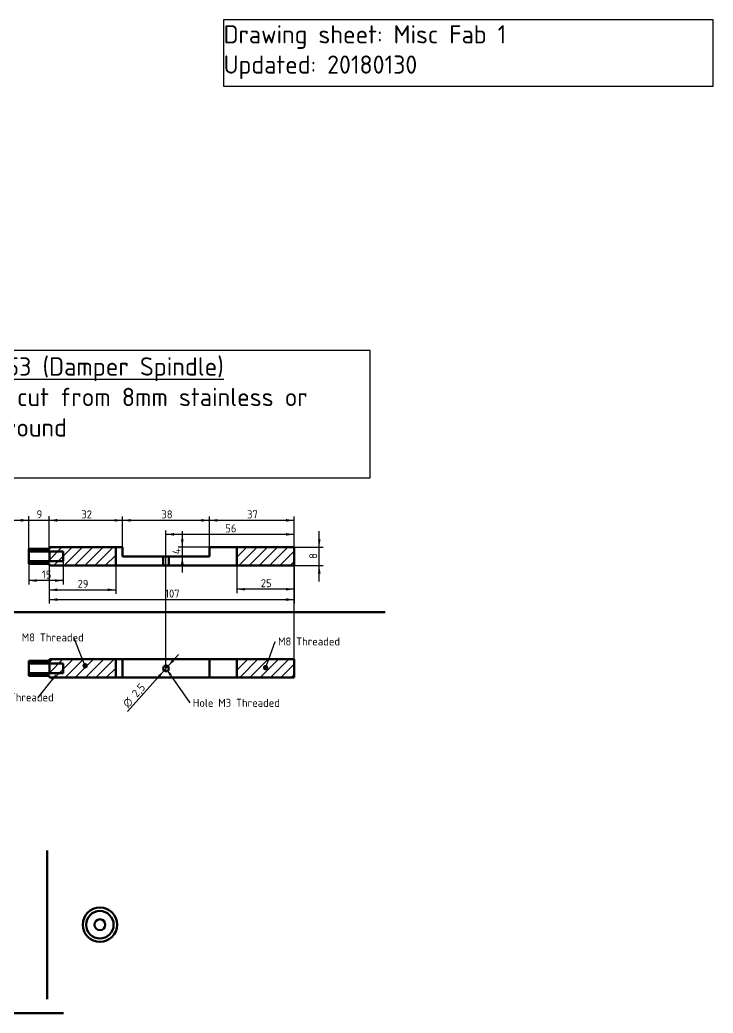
# Model space of a CAD drawing. Header units: millimetres. Extents: x 38 to 838, y 91 to 590.
# Drawn here: x 534.6 to 837.6, y 156.2 to 590.4 of the extents above; entities that cross this region are included whole.
import ezdxf
from ezdxf import colors
from ezdxf.entities.mleader import LeaderData, LeaderLine
from ezdxf.enums import TextEntityAlignment as Align
from ezdxf.lldxf.tags import DXFTag
from ezdxf.math import Vec2, Vec3

# ---------------------------------------------------------------- set-up
doc = ezdxf.new("R2010")
doc.units = ezdxf.units.MM
doc.layers.add('Default', color=7, linetype='Continuous')
doc.layers.add('Dimensions', color=7, linetype='Continuous')
doc.styles.add('SEACAD_Solid_Edge_ISO', font='seiso.ttf')
doc.styles.add('SEACAD_Solid_Edge_ISO1_Symbols', font='semeci1.ttf')
tags = doc.linetypes.add('DIVIDE2', pattern=[15.875, 6.35, -3.175, 0, -3.175, 0, -3.175]).pattern_tags.tags
tags[14:15] = [DXFTag(74, 4), DXFTag(75, 0), DXFTag(340, '0'), DXFTag(46, 0.0), DXFTag(50, 0.0), DXFTag(44, 0.0), DXFTag(45, 0.0)]
tags[12:13] = [DXFTag(74, 4), DXFTag(75, 0), DXFTag(340, '0'), DXFTag(46, 0.0), DXFTag(50, 0.0), DXFTag(44, 0.0), DXFTag(45, 0.0)]
tags[10:11] = [DXFTag(74, 4), DXFTag(75, 0), DXFTag(340, '0'), DXFTag(46, 0.0), DXFTag(50, 0.0), DXFTag(44, 0.0), DXFTag(45, 0.0)]
tags[8:9] = [DXFTag(74, 4), DXFTag(75, 0), DXFTag(340, '0'), DXFTag(46, 0.0), DXFTag(50, 0.0), DXFTag(44, 0.0), DXFTag(45, 0.0)]
tags[6:7] = [DXFTag(74, 4), DXFTag(75, 0), DXFTag(340, '0'), DXFTag(46, 0.0), DXFTag(50, 0.0), DXFTag(44, 0.0), DXFTag(45, 0.0)]
tags[4:5] = [DXFTag(74, 4), DXFTag(75, 0), DXFTag(340, '0'), DXFTag(46, 0.0), DXFTag(50, 0.0), DXFTag(44, 0.0), DXFTag(45, 0.0)]
tags = doc.linetypes.add('HIDDEN2', pattern=[4.7625, 3.175, -1.5875]).pattern_tags.tags
tags[6:7] = [DXFTag(74, 4), DXFTag(75, 0), DXFTag(340, '0'), DXFTag(46, 0.0), DXFTag(50, 0.0), DXFTag(44, 0.0), DXFTag(45, 0.0)]
tags[4:5] = [DXFTag(74, 4), DXFTag(75, 0), DXFTag(340, '0'), DXFTag(46, 0.0), DXFTag(50, 0.0), DXFTag(44, 0.0), DXFTag(45, 0.0)]
doc.dimstyles.new('ISO_(mm)', dxfattribs={"dimtxt": 3.5, "dimasz": 3.5, "dimexe": 1.75, "dimexo": 0, "dimgap": 0.875, "dimtad": 1, "dimtxsty": 'SEACAD_Solid_Edge_ISO', "dimblk1": '_SE_FILLED', "dimblk2": '_SE_FILLED', "dimsah": 1, "dimcen": 1.75, "dimadec": 0, "dimazin": 0, "dimtfac": 0.5, "dimtmove": 0, "dimatfit": 3, "dimfxl": 1, "dimtolj": 1, "dimarcsym": 0})

# ---------------------------------------------------------------- blocks, each defined once
blk = doc.blocks.new('_DOT')
at = {"color": 0}
blk.add_line((0, 0), (-1, 0), dxfattribs=at)
at = {"color": 0, "const_width": 0.333}
blk.add_lwpolyline([(-0.1665, 0, 1), (0.1665, 0, 1)], format="xyb", close=True, dxfattribs=at)
blk = doc.blocks.new('DMBLK27')
at = {"layer": 'Dimensions', "linetype": 'Continuous', "lineweight": 25}
for points in [[(620.94, 372.19), (617.44, 371.61), (620.94, 371.02)], [(650.94, 372.19), (650.94, 371.02), (654.44, 371.61)]]:
    blk.add_hatch(color=7, dxfattribs=at).paths.add_polyline_path(points)
at = {"layer": 'Dimensions', "color": 7, "linetype": 'Continuous', "lineweight": 25}
for p, q in [((617.44, 359.87), (617.44, 373.36)), ((654.44, 371.61), (617.44, 371.61)), ((654.44, 359.87), (654.44, 373.36))]:
    blk.add_line(p, q, dxfattribs=at)
at = {"layer": 'Dimensions', "color": 7, "linetype": 'Continuous', "lineweight": 25, "style": 'SEACAD_Solid_Edge_ISO'}
blk.add_text('37', height=3.5, dxfattribs=at).set_placement((633.91, 375.98), align=Align.TOP_LEFT)
blk = doc.blocks.new('_SE_FILLED')
at = {"color": 0}
blk.add_line((0, 0), (-1, 0), dxfattribs=at)
blk.add_solid([(0, 0), (-1, -0.1665), (-1, 0.1665), (0, 0)], dxfattribs=at)
blk = doc.blocks.new('DMBLK28')
at = {"layer": 'Dimensions', "linetype": 'Continuous', "lineweight": 25}
for points in [[(582.94, 372.19), (579.44, 371.61), (582.94, 371.02)], [(613.94, 372.19), (613.94, 371.02), (617.44, 371.61)]]:
    blk.add_hatch(color=7, dxfattribs=at).paths.add_polyline_path(points)
at = {"layer": 'Dimensions', "color": 7, "linetype": 'Continuous', "lineweight": 25}
for p, q in [((579.44, 355.87), (579.44, 373.36)), ((617.44, 371.61), (579.44, 371.61)), ((617.44, 355.87), (617.44, 373.36))]:
    blk.add_line(p, q, dxfattribs=at)
at = {"layer": 'Dimensions', "color": 7, "linetype": 'Continuous', "lineweight": 25, "style": 'SEACAD_Solid_Edge_ISO'}
blk.add_text('38', height=3.5, dxfattribs=at).set_placement((596.41, 375.98), align=Align.TOP_LEFT)
blk = doc.blocks.new('DMBLK29')
at = {"layer": 'Dimensions', "linetype": 'Continuous', "lineweight": 25}
for points in [[(550.94, 372.19), (547.44, 371.61), (550.94, 371.02)], [(575.94, 372.19), (575.94, 371.02), (579.44, 371.61)]]:
    blk.add_hatch(color=7, dxfattribs=at).paths.add_polyline_path(points)
at = {"layer": 'Dimensions', "color": 7, "linetype": 'Continuous', "lineweight": 25}
for p, q in [((547.44, 359.87), (547.44, 373.36)), ((579.44, 371.61), (547.44, 371.61)), ((579.44, 359.87), (579.44, 373.36))]:
    blk.add_line(p, q, dxfattribs=at)
at = {"layer": 'Dimensions', "color": 7, "linetype": 'Continuous', "lineweight": 25, "style": 'SEACAD_Solid_Edge_ISO'}
blk.add_text('32', height=3.5, dxfattribs=at).set_placement((561.45, 375.98), align=Align.TOP_LEFT)
blk = doc.blocks.new('DMBLK30')
at = {"layer": 'Dimensions', "linetype": 'Continuous', "lineweight": 25}
for points in [[(534.94, 372.22), (534.94, 371.05), (538.44, 371.64)], [(550.94, 372.22), (547.44, 371.64), (550.94, 371.05)]]:
    blk.add_hatch(color=7, dxfattribs=at).paths.add_polyline_path(points)
at = {"layer": 'Dimensions', "color": 7, "linetype": 'Continuous', "lineweight": 25}
for p, q in [((531.44, 371.64), (554.44, 371.64)), ((538.44, 359.12), (538.44, 373.39)), ((547.44, 359.12), (547.44, 373.39))]:
    blk.add_line(p, q, dxfattribs=at)
at = {"layer": 'Dimensions', "color": 7, "linetype": 'Continuous', "lineweight": 25, "style": 'SEACAD_Solid_Edge_ISO'}
blk.add_text('9', height=3.5, dxfattribs=at).set_placement((541.87, 376.01), align=Align.TOP_LEFT)
blk = doc.blocks.new('DMBLK31')
at = {"layer": 'Dimensions', "linetype": 'Continuous', "lineweight": 25}
for points in [[(541.94, 344.71), (541.94, 345.87), (538.44, 345.29)], [(549.94, 344.71), (553.44, 345.29), (549.94, 345.87)]]:
    blk.add_hatch(color=7, dxfattribs=at).paths.add_polyline_path(points)
at = {"layer": 'Dimensions', "color": 7, "linetype": 'Continuous', "lineweight": 25}
for p, q in [((538.44, 353.77), (538.44, 343.54)), ((553.44, 353.77), (553.44, 343.54)), ((553.44, 345.29), (538.44, 345.29))]:
    blk.add_line(p, q, dxfattribs=at)
at = {"layer": 'Dimensions', "color": 7, "linetype": 'Continuous', "lineweight": 25, "style": 'SEACAD_Solid_Edge_ISO'}
blk.add_text('15', height=3.5, dxfattribs=at).set_placement((544.23, 349.66), align=Align.TOP_LEFT)
blk = doc.blocks.new('DMBLK32')
at = {"layer": 'Dimensions', "linetype": 'Continuous', "lineweight": 25}
for points in [[(550.94, 336.38), (550.94, 337.55), (547.44, 336.97)], [(650.94, 336.38), (654.44, 336.97), (650.94, 337.55)]]:
    blk.add_hatch(color=7, dxfattribs=at).paths.add_polyline_path(points)
at = {"layer": 'Dimensions', "color": 7, "linetype": 'Continuous', "lineweight": 25}
for p, q in [((547.44, 351.87), (547.44, 335.22)), ((654.44, 351.87), (654.44, 335.22)), ((547.44, 336.97), (654.44, 336.97))]:
    blk.add_line(p, q, dxfattribs=at)
at = {"layer": 'Dimensions', "color": 7, "linetype": 'Continuous', "lineweight": 25, "style": 'SEACAD_Solid_Edge_ISO'}
blk.add_text('107', height=3.5, dxfattribs=at).set_placement((598.08, 341.34), align=Align.TOP_LEFT)
blk = doc.blocks.new('DMBLK33')
at = {"layer": 'Dimensions', "linetype": 'Continuous', "lineweight": 25}
for points in [[(550.94, 340.66), (550.94, 341.83), (547.44, 341.24)], [(572.94, 340.66), (576.44, 341.24), (572.94, 341.83)]]:
    blk.add_hatch(color=7, dxfattribs=at).paths.add_polyline_path(points)
at = {"layer": 'Dimensions', "color": 7, "linetype": 'Continuous', "lineweight": 25}
for p, q in [((547.44, 351.87), (547.44, 339.49)), ((576.44, 351.87), (576.44, 339.49)), ((547.44, 341.24), (576.44, 341.24))]:
    blk.add_line(p, q, dxfattribs=at)
at = {"layer": 'Dimensions', "color": 7, "linetype": 'Continuous', "lineweight": 25, "style": 'SEACAD_Solid_Edge_ISO'}
blk.add_text('29', height=3.5, dxfattribs=at).set_placement((559.79, 345.62), align=Align.TOP_LEFT)
blk = doc.blocks.new('DMBLK34')
at = {"layer": 'Dimensions', "linetype": 'Continuous', "lineweight": 25}
for points in [[(632.94, 340.92), (632.94, 342.08), (629.44, 341.5)], [(650.94, 340.92), (654.44, 341.5), (650.94, 342.08)]]:
    blk.add_hatch(color=7, dxfattribs=at).paths.add_polyline_path(points)
at = {"layer": 'Dimensions', "color": 7, "linetype": 'Continuous', "lineweight": 25}
for p, q in [((629.44, 351.87), (629.44, 339.75)), ((654.44, 351.87), (654.44, 339.75)), ((654.44, 341.5), (629.44, 341.5))]:
    blk.add_line(p, q, dxfattribs=at)
at = {"layer": 'Dimensions', "color": 7, "linetype": 'Continuous', "lineweight": 25, "style": 'SEACAD_Solid_Edge_ISO'}
blk.add_text('25', height=3.5, dxfattribs=at).set_placement((639.87, 345.88), align=Align.TOP_LEFT)
blk = doc.blocks.new('DMBLK35')
at = {"layer": 'Dimensions', "linetype": 'Continuous', "lineweight": 25}
for points in [[(604.97, 363.37), (605.55, 359.87), (606.14, 363.37)], [(604.97, 352.37), (606.14, 352.37), (605.55, 355.87)]]:
    blk.add_hatch(color=7, dxfattribs=at).paths.add_polyline_path(points)
at = {"layer": 'Dimensions', "color": 7, "linetype": 'Continuous', "lineweight": 25}
for p, q in [((605.55, 366.87), (605.55, 348.87)), ((617.44, 359.87), (603.8, 359.87)), ((617.44, 355.87), (603.8, 355.87))]:
    blk.add_line(p, q, dxfattribs=at)
at = {"layer": 'Dimensions', "color": 7, "linetype": 'Continuous', "lineweight": 25, "style": 'SEACAD_Solid_Edge_ISO'}
blk.add_text('4', height=3.5, rotation=90, dxfattribs=at).set_placement((601.18, 356.83), align=Align.TOP_LEFT)
blk = doc.blocks.new('DMBLK36')
at = {"layer": 'Dimensions', "linetype": 'Continuous', "lineweight": 25}
for points in [[(666.01, 363.37), (664.84, 363.37), (665.42, 359.87)], [(666.01, 348.37), (665.42, 351.87), (664.84, 348.37)]]:
    blk.add_hatch(color=7, dxfattribs=at).paths.add_polyline_path(points)
at = {"layer": 'Dimensions', "color": 7, "linetype": 'Continuous', "lineweight": 25}
for p, q in [((665.42, 344.87), (665.42, 366.87)), ((654.44, 359.87), (667.17, 359.87)), ((654.44, 351.87), (667.17, 351.87))]:
    blk.add_line(p, q, dxfattribs=at)
at = {"layer": 'Dimensions', "color": 7, "linetype": 'Continuous', "lineweight": 25, "style": 'SEACAD_Solid_Edge_ISO'}
blk.add_text('8', height=3.5, rotation=90, dxfattribs=at).set_placement((661.05, 354.76), align=Align.TOP_LEFT)
blk = doc.blocks.new('DMBLK39')
at = {"layer": 'Dimensions', "linetype": 'Continuous', "lineweight": 25}
for points in [[(601.94, 366.08), (598.44, 365.49), (601.94, 364.91)], [(650.94, 366.08), (650.94, 364.91), (654.44, 365.49)]]:
    blk.add_hatch(color=7, dxfattribs=at).paths.add_polyline_path(points)
at = {"layer": 'Dimensions', "color": 7, "linetype": 'Continuous', "lineweight": 25}
for p, q in [((598.44, 306.87), (598.44, 367.24)), ((654.44, 365.49), (598.44, 365.49)), ((654.44, 310.87), (654.44, 367.24))]:
    blk.add_line(p, q, dxfattribs=at)
at = {"layer": 'Dimensions', "color": 7, "linetype": 'Continuous', "lineweight": 25, "style": 'SEACAD_Solid_Edge_ISO'}
blk.add_text('56', height=3.5, dxfattribs=at).set_placement((624.37, 369.87), align=Align.TOP_LEFT)
blk = doc.blocks.new('DMBLK67')
at = {"layer": 'Dimensions', "linetype": 'Continuous', "lineweight": 25}
for points in [[(602.04, 310.02), (601.17, 310.8), (599.27, 307.8)], [(595.71, 302.94), (597.61, 305.94), (594.84, 303.71)]]:
    blk.add_hatch(color=7, dxfattribs=at).paths.add_polyline_path(points)
at = {"layer": 'Dimensions', "color": 7, "linetype": 'Continuous', "lineweight": 25}
for p, q in [((603.94, 313.02), (597.61, 305.94)), ((597.61, 305.94), (581.62, 288.02))]:
    blk.add_line(p, q, dxfattribs=at)
for s, style, p in [('2,5', 'SEACAD_Solid_Edge_ISO', (583.16, 296.33)), ('O', 'SEACAD_Solid_Edge_ISO1_Symbols', (579.17, 291.85))]:
    blk.add_text(s, height=3.5, rotation=48.2446, dxfattribs=dict(at, style=style)).set_placement(p, align=Align.TOP_LEFT)

msp = doc.modelspace()

# ---------------------------------------------------------------- hatches: boundary and pattern name
at = {"layer": 'Default', "linetype": 'Continuous', "lineweight": 5}
h = msp.add_hatch(dxfattribs=at)
h.set_pattern_fill('LINE', angle=45, style=0)
h.paths.add_polyline_path([(547.441, 351.869), (576.441, 351.869), (576.441, 359.869), (547.441, 359.869), (547.441, 359.119), (538.441, 359.119), (538.441, 358.201), (547.441, 358.201), (547.441, 353.537), (538.441, 353.537), (538.441, 352.619), (547.441, 352.619)])
h = msp.add_hatch(dxfattribs=at)
h.set_pattern_fill('LINE', angle=45, style=0)
h.paths.add_polyline_path([(629.441, 351.869), (654.441, 351.869), (654.441, 359.869), (629.441, 359.869)])
h = msp.add_hatch(dxfattribs=at)
h.set_pattern_fill('LINE', angle=45, style=0)
h.paths.add_polyline_path([(547.441, 302.869), (576.441, 302.869), (576.441, 310.869), (547.441, 310.869), (547.441, 310.119), (538.441, 310.119), (538.441, 309.201), (547.441, 309.201), (547.441, 304.537), (538.441, 304.537), (538.441, 303.619), (547.441, 303.619)])
h = msp.add_hatch(dxfattribs=at)
h.set_pattern_fill('LINE', angle=45, style=0)
h.paths.add_polyline_path([(629.441, 302.869), (654.441, 302.869), (654.441, 310.869), (629.441, 310.869)])

# ---------------------------------------------------------------- linework, layer by layer
at = {"layer": 'Default', "color": 7, "linetype": 'Continuous', "lineweight": 50}
for p, q in [((538.441, 355.869), (538.441, 359.119)), ((538.441, 359.119), (547.441, 359.119)), ((538.441, 359.119), (538.441, 352.619)), ((538.441, 358.201), (547.441, 358.201)), ((579.441, 359.869), (547.441, 359.869)), ((547.441, 359.869), (547.441, 359.119)), ((547.441, 358.201), (547.441, 353.537)), ((576.441, 351.869), (576.441, 359.869)), ((579.441, 355.869), (579.441, 359.869)), ((617.441, 359.869), (617.441, 355.869)), ((654.441, 359.869), (617.441, 359.869)), ((629.441, 351.869), (629.441, 359.869)), ((654.441, 351.869), (654.441, 359.869)), ((547.441, 353.537), (538.441, 353.537)), ((538.441, 352.619), (547.441, 352.619)), ((547.441, 352.619), (547.441, 351.869)), ((547.441, 351.869), (654.441, 351.869)), ((547.441, 351.869), (576.441, 351.869)), ((654.441, 351.869), (576.441, 351.869)), ((617.441, 355.869), (579.441, 355.869)), ((654.441, 351.869), (629.441, 351.869)), ((654.441, 351.869), (629.441, 351.869)), ((538.441, 306.869), (538.441, 310.119)), ((538.441, 310.119), (547.441, 310.119)), ((538.441, 310.119), (538.441, 303.619)), ((538.441, 309.201), (547.441, 309.201)), ((579.441, 310.869), (547.441, 310.869)), ((547.441, 310.869), (547.441, 310.119)), ((547.441, 309.201), (547.441, 304.537)), ((576.441, 302.869), (576.441, 310.869)), ((579.441, 310.869), (579.441, 302.869)), ((579.441, 310.869), (617.441, 310.869)), ((654.441, 310.869), (617.441, 310.869)), ((617.441, 310.869), (617.441, 302.869)), ((629.441, 302.869), (629.441, 310.869)), ((654.441, 302.869), (654.441, 310.869)), ((547.441, 304.537), (538.441, 304.537)), ((538.441, 303.619), (547.441, 303.619)), ((547.441, 303.619), (547.441, 302.869)), ((547.441, 302.869), (654.441, 302.869)), ((654.441, 302.869), (576.441, 302.869)), ((654.441, 302.869), (629.441, 302.869))]:
    msp.add_line(p, q, dxfattribs=at)
at = {"layer": 'Default', "color": 7, "linetype": 'HIDDEN2', "lineweight": 50}
for p, q in [((538.441, 357.969), (553.441, 357.969)), ((553.441, 357.969), (553.441, 353.769)), ((553.441, 353.769), (538.441, 353.769)), ((538.441, 308.969), (553.441, 308.969)), ((553.441, 308.969), (553.441, 304.769)), ((553.441, 304.769), (538.441, 304.769))]:
    msp.add_line(p, q, dxfattribs=at)
at = {"layer": 'Default', "color": 7, "linetype": 'DIVIDE2', "lineweight": 50}
for p, q in [((516.831, 331.424), (694.19, 331.424)), ((546.558, 227.318), (546.558, 162.318)), ((553.614, 156.156), (103.614, 156.156))]:
    msp.add_line(p, q, dxfattribs=at)
at = {"layer": 'Default', "color": 7, "linetype": 'Continuous', "lineweight": 30}
for points in [[(623.623, 590.438), (623.623, 561.474), (837.611, 561.474), (837.611, 590.438), (623.623, 590.438)], [(497.613, 445.863), (497.613, 390.138), (687.745, 390.138), (687.745, 445.863), (497.613, 445.863)]]:
    msp.add_lwpolyline(points, dxfattribs=at)
at = {"layer": 'Default', "color": 7, "linetype": 'Continuous', "lineweight": 50}
for centre, radius in [((598.441, 306.869), 1.25), ((569.542, 194.818), 6), ((569.542, 194.818), 2.375)]:
    msp.add_circle(centre, radius, dxfattribs=at)
at = {"layer": 'Dimensions', "color": 7, "linetype": 'HIDDEN2', "lineweight": 50}
for p, q in [((597.191, 355.869), (597.191, 351.869)), ((599.691, 355.869), (599.691, 351.869))]:
    msp.add_line(p, q, dxfattribs=at)
at = {"layer": 'Dimensions', "color": 7, "linetype": 'Continuous', "lineweight": 50}
msp.add_circle((569.542, 194.818), 7.5, dxfattribs=at)

# ---------------------------------------------------------------- texts
at = {"layer": 'Default', "attachment_point": 1}
for s, insert, char_height, width in [('{\\fSolid Edge ISO|b0||i0||c0|p34;\\C7;\\H7.9375;\\W1.;\\T1.;Drawing sheet: Misc Fab 1\\P}{\\fSolid Edge ISO|b0||i0||c0|p34;\\C7;\\H7.9375;\\W1.;\\T1.;Updated: 20180130\\P}', (623.623, 588.093), 7.9375, 213.98813), ('{\\fSolid Edge ISO|b0||i0||c0|p34;\\C7;\\L\\H10.05416667;\\W1.;\\T1.; }{\\fSolid Edge ISO|b0||i0||c0|p34;\\C7;\\L\\H8.;\\W1.;\\T1.;Part 53 (Damper Spindle) \\P}{\\fSolid Edge ISO|b0||i0||c0|p34;\\C7;\\H8.;\\W1.;\\T1.; 1 unit cut from 8mm stainless or brass round}', (497.613, 442.892), 10.054167, 190.13251)]:
    msp.add_mtext(s, dxfattribs=dict(at, insert=insert, char_height=char_height, width=width))

# ---------------------------------------------------------------- dimensions: what is measured, and where the dimension line sits
at = {"layer": 'Dimensions', "color": 7, "linetype": 'Continuous', "lineweight": 25}
for base, p1, p2, angle, picture, middle in [((538.441, 371.637), (538.441, 359.119), (547.441, 359.119), 0, 'DMBLK30', (542.941, 371.637)), ((654.441, 371.606), (654.441, 359.869), (617.441, 359.869), 180, 'DMBLK27', (635.941, 371.606)), ((605.553, 359.869), (617.441, 359.869), (617.441, 355.869), 270, 'DMBLK35', (605.553, 357.869)), ((665.423, 351.869), (654.441, 351.869), (654.441, 359.869), 90, 'DMBLK36', (665.423, 355.869)), ((547.441, 336.966), (547.441, 351.869), (654.441, 351.869), 0, 'DMBLK32', (600.941, 336.966)), ((547.441, 341.242), (547.441, 351.869), (576.441, 351.869), 0, 'DMBLK33', (561.941, 341.242))]:
    dim = msp.add_linear_dim(base=base, p1=p1, p2=p2, angle=angle, text='\\A1;<>', dimstyle='ISO_(mm)', override={"dimtolj": 0}, dxfattribs=at)
    dim.commit()
    dim.dimension.update_dxf_attribs({"geometry": picture, "text_midpoint": middle, "dimtype": 161})
for base, p1, p2, picture, middle in [((547.441, 371.606), (579.441, 359.869), (547.441, 359.869), 'DMBLK29', (563.441, 371.606)), ((579.441, 371.606), (617.441, 355.869), (579.441, 355.869), 'DMBLK28', (598.441, 371.606)), ((598.441, 365.493), (654.441, 310.869), (598.441, 306.869), 'DMBLK39', (626.441, 365.493)), ((538.441, 345.289), (553.441, 353.769), (538.441, 353.769), 'DMBLK31', (545.941, 345.289)), ((629.441, 341.501), (654.441, 351.869), (629.441, 351.869), 'DMBLK34', (641.941, 341.501))]:
    dim = msp.add_linear_dim(base=base, p1=p1, p2=p2, text='\\A1;<>', dimstyle='ISO_(mm)', override={"dimtolj": 0}, dxfattribs=at)
    dim.commit()
    dim.dimension.update_dxf_attribs({"geometry": picture, "text_midpoint": middle, "dimtype": 160})
dim = msp.add_diameter_dim_2p(p1=(599.274, 307.801), p2=(597.609, 305.936), text='\\A1;<>', dimstyle='ISO_(mm)', override={"dimtmove": 1}, dxfattribs=at)
dim.commit()
dim.dimension.update_dxf_attribs({"geometry": 'DMBLK67', "text_midpoint": (590.422, 297.886), "dimtype": 163})

# ---------------------------------------------------------------- leaders
ml = msp.add_multileader_mtext('Standard', dxfattribs=at)
ml.set_content('{\\pxsm0.9;\\fSolid Edge ISO|b0||i0||c0|p34;\\W1.;M8 Threaded\\P}', color=256)
ml.set_leader_properties()
ml.set_arrow_properties(name='DOT')
ml.build(insert=Vec2(0, 0))
ml.multileader.update_dxf_attribs({"dogleg_length": 0, "arrow_head_size": 3.5})
ctx = ml.context
ctx.base_point, ctx.char_height, ctx.arrow_head_size, ctx.landing_gap_size = Vec3(533.378, 320.65), 3.5, 3.5, 1.225
notes = []
notes.append((ctx, [(0, (1, 1, 0), (558.086, 320.4), (-1, 0), 0, [(0, [(563.093, 308.032)], 0, [])])]))
ctx.mtext.insert = Vec3(535.378, 322.167)
ml = msp.add_multileader_mtext('Standard', dxfattribs=at)
ml.set_content('{\\pxsm0.9;\\fSolid Edge ISO|b0||i0||c0|p34;\\W1.;M8 Threaded\\P}', color=256)
ml.set_leader_properties()
ml.set_arrow_properties(name='DOT')
ml.build(insert=Vec2(0, 0))
ml.multileader.update_dxf_attribs({"dogleg_length": 0, "arrow_head_size": 3.5})
ctx = ml.context
ctx.base_point, ctx.char_height, ctx.arrow_head_size, ctx.landing_gap_size = Vec3(645.418, 318.9), 3.5, 3.5, 1.225
notes.append((ctx, [(0, (1, 1, 0), (646.193, 318.65), (1, 0), 0, [(0, [(641.981, 307.222)], 0, [])])]))
ctx.mtext.insert = Vec3(647.418, 320.417)
ml = msp.add_multileader_mtext('Standard', dxfattribs=at)
ml.set_content('{\\pxsm0.9;\\fSolid Edge ISO|b0||i0||c0|p34;\\W1.;Hole M5 Threaded\\P}', color=256)
ml.set_leader_properties()
ml.build(insert=Vec2(0, 0))
ml.multileader.update_dxf_attribs({"dogleg_length": 0, "arrow_head_size": 3.5})
ctx = ml.context
ctx.base_point, ctx.char_height, ctx.arrow_head_size, ctx.landing_gap_size = Vec3(509.171, 294.477), 3.5, 3.5, 1.225
notes.append((ctx, [(0, (1, 1, 0), (542.478, 294.227), (-1, 0), 0, [(0, [(550.782, 304.769)], 0, [])])]))
ctx.mtext.insert = Vec3(511.171, 295.987)
ml = msp.add_multileader_mtext('Standard', dxfattribs=at)
ml.set_content('{\\pxsm0.9;\\fSolid Edge ISO|b0||i0||c0|p34;\\W1.;Hole M3 Threaded\\P}', color=256)
ml.set_leader_properties()
ml.build(insert=Vec2(0, 0))
ml.multileader.update_dxf_attribs({"dogleg_length": 0, "arrow_head_size": 3.5})
ctx = ml.context
ctx.base_point, ctx.char_height, ctx.arrow_head_size, ctx.landing_gap_size = Vec3(608.141, 292.06), 3.5, 3.5, 1.225
notes.append((ctx, [(0, (1, 1, 0), (608.916, 291.81), (1, 0), 0, [(0, [(598.441, 306.869)], 0, [])])]))
ctx.mtext.insert = Vec3(610.141, 293.571)
for ctx, leaders in notes:
    for number, flags, end, landing, length, lines in leaders:
        leader = LeaderData()
        leader.index, (leader.has_last_leader_line, leader.has_dogleg_vector, leader.attachment_direction) = number, flags
        leader.last_leader_point, leader.dogleg_vector, leader.dogleg_length = Vec3(end), Vec3(landing), length
        for number, points, colour, breaks in lines:
            line = LeaderLine()
            line.index, line.vertices, line.color, line.breaks = number, Vec3.list(points), colors.encode_raw_color(colour), breaks
            leader.lines.append(line)
        ctx.leaders.append(leader)

doc.saveas('drawing.dxf')
